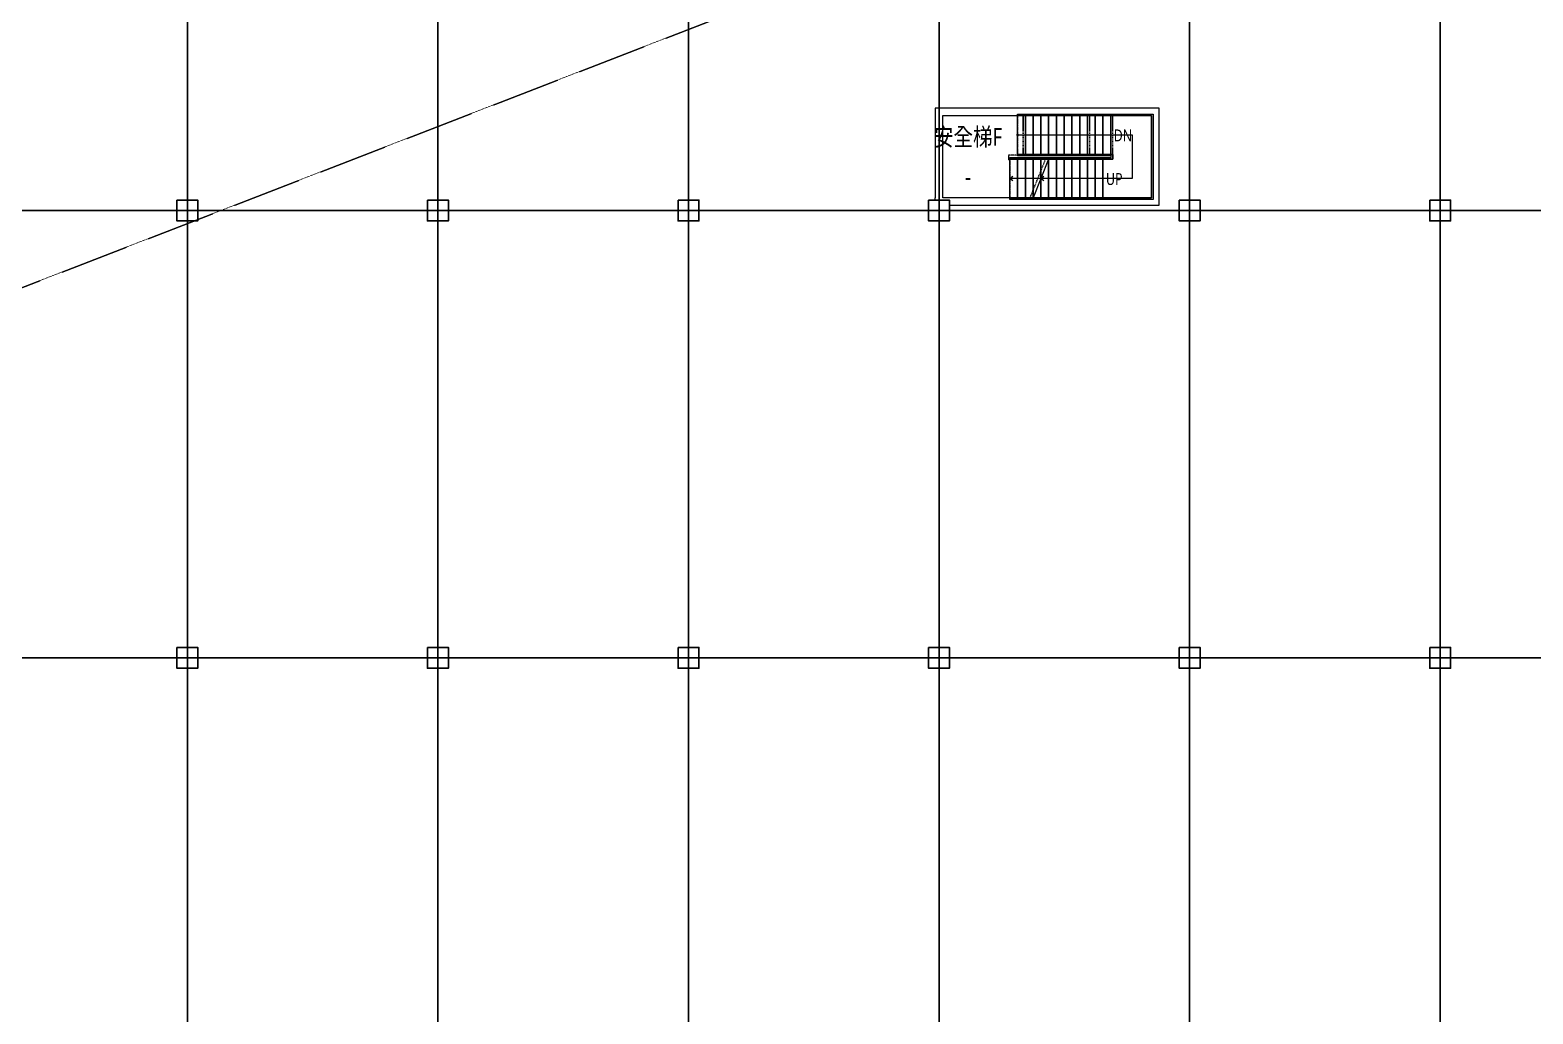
# Model space of a CAD drawing. Extents: x -3450 to 27857, y -1288 to 11880.
# Drawn here: x 7993 to 13031, y 1806 to 5105 of the extents above; entities that cross this region are included whole.
import ezdxf

# ---------------------------------------------------------------- set-up
doc = ezdxf.new("R2010")
doc.units = 0
for name, pattern in [('X-S-FAB-L20$0$COL-CEN-LIN', [3.25, 2.5, -0.25, 0.25, -0.25]), ('X-S-FAB-L20$0$HIDDEN', [0.4, 0.3, -0.1]), ('X-S-FAB-L20$0$JJP_虛線(退縮線、投影線、地下室範圍、非屬本工程、圖面分區)', [0.45, 0.3, -0.15]), ('X-S-FAB-L20$0$虛線', [0.004233, 0.002117, -0.002117])]:
    doc.linetypes.add(name, pattern=pattern)
for name, color, linetype in [('X-S-FAB-L20$0$1_l20平面圖_1_A-STRS', 8, 'Continuous'), ('X-S-FAB-L20$0$1_l20平面圖_1_A-TEXT', 8, 'Continuous'), ('X-S-FAB-L20$0$1_l20平面圖_1_A-WALL-IN', 8, 'Continuous'), ('X-S-FAB-L20$0$1_l20平面圖_1_A-ZONE', 8, 'Continuous'), ('X-S-FAB-L20$0$1_l20平面圖_1_S-SLAB-SHOW', 8, 'Continuous'), ('X-S-FAB-L20$0$BLOCK', 8, 'Continuous'), ('X-S-FAB-L20$0$CCL', 8, 'X-S-FAB-L20$0$COL-CEN-LIN'), ('X-S-FAB-L20$0$COL-S', 8, 'Continuous'), ('X-S-FAB-L20$0$OPEN', 8, 'Continuous')]:
    doc.layers.add(name, color=color, linetype=linetype)
doc.styles.add('X-S-FAB-L20$0$Standard', font='', dxfattribs={"width": 0.8})
doc.styles.get('X-S-FAB-L20$0$Standard').set_extended_font_data('Microsoft JhengHei')

# ---------------------------------------------------------------- blocks, each defined once
blk = doc.blocks.new('X-S-FAB-L20$0$FAB2-L05')
at = {"layer": 'X-S-FAB-L20$0$CCL'}
for p, q in [((-17640, 11005), (-17640, 0)), ((-16800, 11005), (-16800, 0)), ((-15960, 11005), (-15960, 0)), ((-15120, 11005), (-15120, 0)), ((-14280, 11005), (-14280, 0)), ((-13440, 11005), (-13440, 0)), ((-26880, 5220), (1210, 5220)), ((-26880, 3720), (1210, 3720))]:
    blk.add_line(p, q, dxfattribs=at)
at = {"layer": 'X-S-FAB-L20$0$COL-S'}
for points in [[(-17675, 5255), (-17605, 5255), (-17605, 5185), (-17675, 5185)], [(-16835, 5255), (-16765, 5255), (-16765, 5185), (-16835, 5185)], [(-15995, 5255), (-15925, 5255), (-15925, 5185), (-15995, 5185)], [(-15155, 5255), (-15085, 5255), (-15085, 5185), (-15155, 5185)], [(-14315, 5255), (-14245, 5255), (-14245, 5185), (-14315, 5185)], [(-13475, 5255), (-13405, 5255), (-13405, 5185), (-13475, 5185)], [(-17675, 3755), (-17605, 3755), (-17605, 3685), (-17675, 3685)], [(-16835, 3755), (-16765, 3755), (-16765, 3685), (-16835, 3685)], [(-15995, 3755), (-15925, 3755), (-15925, 3685), (-15995, 3685)], [(-15155, 3755), (-15085, 3755), (-15085, 3685), (-15155, 3685)], [(-14315, 3755), (-14245, 3755), (-14245, 3685), (-14315, 3685)], [(-13475, 3755), (-13405, 3755), (-13405, 3685), (-13475, 3685)]]:
    blk.add_lwpolyline(points, close=True, dxfattribs=at)
blk = doc.blocks.new('X-S-FAB-L20')
at = {"layer": 'X-S-FAB-L20$0$1_l20平面圖_1_A-STRS', "color": 4, "lineweight": 0, "ltscale": 10}
for p, q in [((11303.5, 4823.5), (11615.5, 4823.5)), ((11303.5, 4818.5), (11303.5, 4823.5)), ((11303.5, 4823.5), (11537.5, 4823.5)), ((11303.5, 4818.5), (11303.5, 4823.5)), ((11615.5, 4818.5), (11303.5, 4818.5)), ((11537.5, 4818.5), (11303.5, 4818.5)), ((11537.5, 4823.5), (11537.5, 4818.5)), ((11537.5, 4823.5), (11757.5, 4823.5)), ((11537.5, 4818.5), (11537.5, 4823.5)), ((11752.5, 4818.5), (11537.5, 4818.5)), ((11615.5, 4823.5), (11615.5, 4818.5)), ((11615.5, 4823.5), (11757.5, 4823.5)), ((11615.5, 4818.5), (11615.5, 4823.5)), ((11752.5, 4818.5), (11615.5, 4818.5)), ((11752.5, 4542.5), (11752.5, 4818.5)), ((11752.5, 4542.5), (11752.5, 4818.5)), ((11757.5, 4823.5), (11757.5, 4537.5)), ((11757.5, 4823.5), (11757.5, 4537.5)), ((11303.5, 4688.5), (11615.5, 4688.5)), ((11303.5, 4683.5), (11303.5, 4688.5)), ((11303.5, 4688.5), (11537.5, 4688.5)), ((11303.5, 4683.5), (11303.5, 4688.5)), ((11537.5, 4688.5), (11537.5, 4683.5)), ((11537.5, 4688.5), (11622.5, 4688.5)), ((11537.5, 4683.5), (11537.5, 4688.5)), ((11615.5, 4688.5), (11615.5, 4683.5)), ((11615.5, 4688.5), (11622.5, 4688.5)), ((11615.5, 4683.5), (11615.5, 4688.5)), ((11622.5, 4688.5), (11622.5, 4672.5)), ((11622.5, 4688.5), (11622.5, 4672.5)), ((11277.5, 4672.5), (11277.5, 4677.5)), ((11277.5, 4677.5), (11589.5, 4677.5)), ((11589.5, 4672.5), (11277.5, 4672.5)), ((11615.5, 4683.5), (11303.5, 4683.5)), ((11537.5, 4683.5), (11303.5, 4683.5)), ((11511.5, 4672.5), (11407.5, 4672.5)), ((11409.5, 4677.5), (11511.5, 4677.5)), ((11511.5, 4672.5), (11511.5, 4677.5)), ((11511.5, 4677.5), (11617.5, 4677.5)), ((11511.5, 4677.5), (11511.5, 4672.5)), ((11622.5, 4672.5), (11511.5, 4672.5)), ((11617.5, 4683.5), (11537.5, 4683.5)), ((11589.5, 4672.5), (11589.5, 4677.5)), ((11589.5, 4677.5), (11617.5, 4677.5)), ((11589.5, 4677.5), (11589.5, 4672.5)), ((11622.5, 4672.5), (11589.5, 4672.5)), ((11617.5, 4683.5), (11615.5, 4683.5)), ((11617.5, 4677.5), (11617.5, 4683.5)), ((11617.5, 4677.5), (11617.5, 4683.5)), ((11277.5, 4537.5), (11277.5, 4542.5)), ((11277.5, 4542.5), (11589.5, 4542.5)), ((11589.5, 4537.5), (11277.5, 4537.5)), ((11511.5, 4537.5), (11353.5, 4537.5)), ((11355.5, 4542.5), (11511.5, 4542.5)), ((11511.5, 4537.5), (11511.5, 4542.5)), ((11511.5, 4542.5), (11752.5, 4542.5)), ((11511.5, 4542.5), (11511.5, 4537.5)), ((11757.5, 4537.5), (11511.5, 4537.5)), ((11589.5, 4537.5), (11589.5, 4542.5)), ((11589.5, 4542.5), (11752.5, 4542.5)), ((11589.5, 4542.5), (11589.5, 4537.5)), ((11757.5, 4537.5), (11589.5, 4537.5))]:
    blk.add_line(p, q, dxfattribs=at)
at = {"layer": 'X-S-FAB-L20$0$1_l20平面圖_1_A-STRS', "color": 12, "lineweight": 0, "ltscale": 10}
for p, q in [((11303.5, 4688.5), (11303.5, 4818.5)), ((11303.5, 4818.5), (11615.5, 4818.5)), ((11303.5, 4688.5), (11303.5, 4818.5)), ((11303.5, 4818.5), (11329.5, 4818.5)), ((11303.5, 4688.5), (11303.5, 4818.5)), ((11303.5, 4818.5), (11537.5, 4818.5)), ((11303.5, 4688.5), (11303.5, 4818.5)), ((11303.5, 4818.5), (11329.5, 4818.5)), ((11329.5, 4688.5), (11329.5, 4818.5)), ((11329.5, 4818.5), (11329.5, 4688.5)), ((11329.5, 4688.5), (11329.5, 4818.5)), ((11329.5, 4818.5), (11355.5, 4818.5)), ((11329.5, 4688.5), (11329.5, 4818.5)), ((11329.5, 4818.5), (11329.5, 4688.5)), ((11329.5, 4688.5), (11329.5, 4818.5)), ((11329.5, 4818.5), (11355.5, 4818.5)), ((11355.5, 4688.5), (11355.5, 4818.5)), ((11355.5, 4818.5), (11355.5, 4688.5)), ((11355.5, 4688.5), (11355.5, 4818.5)), ((11355.5, 4818.5), (11381.5, 4818.5)), ((11355.5, 4688.5), (11355.5, 4818.5)), ((11355.5, 4818.5), (11355.5, 4688.5)), ((11355.5, 4688.5), (11355.5, 4818.5)), ((11355.5, 4818.5), (11381.5, 4818.5)), ((11381.5, 4688.5), (11381.5, 4818.5)), ((11381.5, 4818.5), (11381.5, 4688.5)), ((11381.5, 4688.5), (11381.5, 4818.5)), ((11381.5, 4818.5), (11407.5, 4818.5)), ((11381.5, 4688.5), (11381.5, 4818.5)), ((11381.5, 4818.5), (11381.5, 4688.5)), ((11381.5, 4688.5), (11381.5, 4818.5)), ((11381.5, 4818.5), (11407.5, 4818.5)), ((11407.5, 4688.5), (11407.5, 4818.5)), ((11407.5, 4818.5), (11407.5, 4688.5)), ((11407.5, 4688.5), (11407.5, 4818.5)), ((11407.5, 4818.5), (11433.5, 4818.5)), ((11407.5, 4688.5), (11407.5, 4818.5)), ((11407.5, 4818.5), (11407.5, 4688.5)), ((11407.5, 4688.5), (11407.5, 4818.5)), ((11407.5, 4818.5), (11433.5, 4818.5)), ((11433.5, 4688.5), (11433.5, 4818.5)), ((11433.5, 4818.5), (11433.5, 4688.5)), ((11433.5, 4688.5), (11433.5, 4818.5)), ((11433.5, 4818.5), (11459.5, 4818.5)), ((11433.5, 4688.5), (11433.5, 4818.5)), ((11433.5, 4818.5), (11433.5, 4688.5)), ((11433.5, 4688.5), (11433.5, 4818.5)), ((11433.5, 4818.5), (11459.5, 4818.5)), ((11459.5, 4688.5), (11459.5, 4818.5)), ((11459.5, 4818.5), (11459.5, 4688.5)), ((11459.5, 4688.5), (11459.5, 4818.5)), ((11459.5, 4818.5), (11485.5, 4818.5)), ((11459.5, 4688.5), (11459.5, 4818.5)), ((11459.5, 4818.5), (11459.5, 4688.5)), ((11459.5, 4688.5), (11459.5, 4818.5)), ((11459.5, 4818.5), (11485.5, 4818.5)), ((11485.5, 4688.5), (11485.5, 4818.5)), ((11485.5, 4818.5), (11485.5, 4688.5)), ((11485.5, 4688.5), (11485.5, 4818.5)), ((11485.5, 4818.5), (11511.5, 4818.5)), ((11485.5, 4688.5), (11485.5, 4818.5)), ((11485.5, 4818.5), (11485.5, 4688.5)), ((11485.5, 4688.5), (11485.5, 4818.5)), ((11485.5, 4818.5), (11511.5, 4818.5)), ((11511.5, 4688.5), (11511.5, 4818.5)), ((11511.5, 4818.5), (11511.5, 4688.5)), ((11511.5, 4688.5), (11511.5, 4818.5)), ((11511.5, 4818.5), (11537.5, 4818.5)), ((11511.5, 4688.5), (11511.5, 4818.5)), ((11511.5, 4818.5), (11511.5, 4688.5)), ((11511.5, 4688.5), (11511.5, 4818.5)), ((11511.5, 4818.5), (11537.5, 4818.5)), ((11537.5, 4688.5), (11537.5, 4818.5)), ((11537.5, 4818.5), (11537.5, 4688.5)), ((11537.5, 4688.5), (11537.5, 4818.5)), ((11537.5, 4818.5), (11563.5, 4818.5)), ((11537.5, 4818.5), (11544.3, 4818.5)), ((11537.5, 4688.5), (11537.5, 4818.5)), ((11537.5, 4688.5), (11537.5, 4818.5)), ((11537.5, 4688.5), (11537.5, 4818.5)), ((11537.5, 4818.5), (11537.5, 4688.5)), ((11537.5, 4688.5), (11537.5, 4818.5)), ((11537.5, 4818.5), (11752.5, 4818.5)), ((11544.3, 4818.5), (11752.5, 4818.5)), ((11563.5, 4688.5), (11563.5, 4818.5)), ((11563.5, 4818.5), (11563.5, 4688.5)), ((11563.5, 4688.5), (11563.5, 4818.5)), ((11563.5, 4818.5), (11589.5, 4818.5)), ((11589.5, 4688.5), (11589.5, 4818.5)), ((11589.5, 4818.5), (11589.5, 4688.5)), ((11589.5, 4688.5), (11589.5, 4818.5)), ((11589.5, 4818.5), (11615.5, 4818.5)), ((11615.5, 4818.5), (11622, 4818.5)), ((11615.5, 4688.5), (11615.5, 4818.5)), ((11615.5, 4688.5), (11615.5, 4818.5)), ((11615.5, 4688.5), (11615.5, 4818.5)), ((11615.5, 4818.5), (11615.5, 4688.5)), ((11615.5, 4688.5), (11615.5, 4818.5)), ((11615.5, 4818.5), (11752.5, 4818.5)), ((11622, 4818.5), (11752.5, 4818.5)), ((11752.5, 4818.5), (11752.5, 4542.5)), ((11752.5, 4818.5), (11752.5, 4542.5)), ((11752.5, 4818.5), (11752.5, 4542.5)), ((11752.5, 4818.5), (11752.5, 4542.5)), ((11615.5, 4688.5), (11303.5, 4688.5)), ((11329.5, 4688.5), (11303.5, 4688.5)), ((11537.5, 4688.5), (11303.5, 4688.5)), ((11329.5, 4688.5), (11303.5, 4688.5)), ((11355.5, 4688.5), (11329.5, 4688.5)), ((11355.5, 4688.5), (11329.5, 4688.5)), ((11381.5, 4688.5), (11355.5, 4688.5)), ((11381.5, 4688.5), (11355.5, 4688.5)), ((11407.5, 4688.5), (11381.5, 4688.5)), ((11407.5, 4688.5), (11381.5, 4688.5)), ((11433.5, 4688.5), (11407.5, 4688.5)), ((11433.5, 4688.5), (11407.5, 4688.5)), ((11459.5, 4688.5), (11433.5, 4688.5)), ((11459.5, 4688.5), (11433.5, 4688.5)), ((11485.5, 4688.5), (11459.5, 4688.5)), ((11485.5, 4688.5), (11459.5, 4688.5)), ((11511.5, 4688.5), (11485.5, 4688.5)), ((11511.5, 4688.5), (11485.5, 4688.5)), ((11537.5, 4688.5), (11511.5, 4688.5)), ((11537.5, 4688.5), (11511.5, 4688.5)), ((11563.5, 4688.5), (11537.5, 4688.5)), ((11544.3, 4688.5), (11537.5, 4688.5)), ((11622.5, 4688.5), (11537.5, 4688.5)), ((11622.5, 4688.5), (11544.3, 4688.5)), ((11589.5, 4688.5), (11563.5, 4688.5)), ((11615.5, 4688.5), (11589.5, 4688.5)), ((11622, 4688.5), (11615.5, 4688.5)), ((11622.5, 4688.5), (11615.5, 4688.5)), ((11622.5, 4688.5), (11622, 4688.5)), ((11622.5, 4672.5), (11622.5, 4688.5)), ((11622.5, 4672.5), (11622.5, 4688.5)), ((11622.5, 4672.5), (11622.5, 4688.5)), ((11622.5, 4672.5), (11622.5, 4688.5)), ((11277.5, 4542.5), (11277.5, 4672.5)), ((11277.5, 4672.5), (11589.5, 4672.5)), ((11277.5, 4542.5), (11277.5, 4672.5)), ((11277.5, 4672.5), (11303.5, 4672.5)), ((11303.5, 4672.5), (11303.5, 4542.5)), ((11303.5, 4542.5), (11303.5, 4672.5)), ((11303.5, 4672.5), (11329.5, 4672.5)), ((11303.5, 4672.5), (11303.5, 4542.5)), ((11329.5, 4672.5), (11329.5, 4542.5)), ((11329.5, 4542.5), (11329.5, 4672.5)), ((11329.5, 4672.5), (11355.5, 4672.5)), ((11329.5, 4672.5), (11329.5, 4542.5)), ((11355.5, 4672.5), (11355.5, 4542.5)), ((11355.5, 4542.5), (11355.5, 4672.5)), ((11355.5, 4672.5), (11381.5, 4672.5)), ((11355.5, 4672.5), (11355.5, 4542.5)), ((11407.5, 4672.5), (11355.5, 4542.5)), ((11381.5, 4672.5), (11381.5, 4542.5)), ((11381.5, 4542.5), (11381.5, 4672.5)), ((11381.5, 4672.5), (11407.5, 4672.5)), ((11381.5, 4672.5), (11381.5, 4542.5)), ((11407.5, 4672.5), (11407.5, 4542.5)), ((11407.5, 4542.5), (11407.5, 4672.5)), ((11407.5, 4672.5), (11433.5, 4672.5)), ((11407.5, 4672.5), (11407.5, 4542.5)), ((11407.5, 4672.5), (11511.5, 4672.5)), ((11407.5, 4672.5), (11407.5, 4542.5)), ((11407.5, 4542.5), (11407.5, 4672.5)), ((11407.5, 4672.5), (11433.5, 4672.5)), ((11407.5, 4672.5), (11407.5, 4542.5)), ((11433.5, 4672.5), (11433.5, 4542.5)), ((11433.5, 4542.5), (11433.5, 4672.5)), ((11433.5, 4672.5), (11459.5, 4672.5)), ((11433.5, 4672.5), (11433.5, 4542.5)), ((11433.5, 4672.5), (11433.5, 4542.5)), ((11433.5, 4542.5), (11433.5, 4672.5)), ((11433.5, 4672.5), (11459.5, 4672.5)), ((11433.5, 4672.5), (11433.5, 4542.5)), ((11459.5, 4672.5), (11459.5, 4542.5)), ((11459.5, 4542.5), (11459.5, 4672.5)), ((11459.5, 4672.5), (11485.5, 4672.5)), ((11459.5, 4672.5), (11459.5, 4542.5)), ((11459.5, 4672.5), (11459.5, 4542.5)), ((11459.5, 4542.5), (11459.5, 4672.5)), ((11459.5, 4672.5), (11485.5, 4672.5)), ((11459.5, 4672.5), (11459.5, 4542.5)), ((11485.5, 4672.5), (11485.5, 4542.5)), ((11485.5, 4542.5), (11485.5, 4672.5)), ((11485.5, 4672.5), (11511.5, 4672.5)), ((11485.5, 4672.5), (11485.5, 4542.5)), ((11485.5, 4672.5), (11485.5, 4542.5)), ((11485.5, 4672.5), (11511.5, 4672.5)), ((11485.5, 4542.5), (11485.5, 4672.5)), ((11485.5, 4672.5), (11485.5, 4542.5)), ((11511.5, 4672.5), (11511.5, 4542.5)), ((11511.5, 4542.5), (11511.5, 4672.5)), ((11511.5, 4672.5), (11537.5, 4672.5)), ((11511.5, 4672.5), (11511.5, 4542.5)), ((11511.5, 4672.5), (11622.5, 4672.5)), ((11511.5, 4672.5), (11511.5, 4542.5)), ((11511.5, 4672.5), (11511.5, 4542.5)), ((11511.5, 4542.5), (11511.5, 4672.5)), ((11511.5, 4672.5), (11622.5, 4672.5)), ((11511.5, 4672.5), (11511.5, 4542.5)), ((11537.5, 4672.5), (11537.5, 4542.5)), ((11537.5, 4542.5), (11537.5, 4672.5)), ((11537.5, 4672.5), (11563.5, 4672.5)), ((11537.5, 4672.5), (11537.5, 4542.5)), ((11563.5, 4672.5), (11563.5, 4542.5)), ((11563.5, 4672.5), (11589.5, 4672.5)), ((11563.5, 4542.5), (11563.5, 4672.5)), ((11563.5, 4672.5), (11563.5, 4542.5)), ((11589.5, 4672.5), (11622.5, 4672.5)), ((11589.5, 4672.5), (11589.5, 4542.5)), ((11589.5, 4672.5), (11589.5, 4542.5)), ((11589.5, 4542.5), (11589.5, 4672.5)), ((11589.5, 4672.5), (11622.5, 4672.5)), ((11589.5, 4672.5), (11589.5, 4542.5)), ((11381.5, 4607.5), (11381.5, 4542.5)), ((11381.5, 4542.5), (11381.5, 4607.5)), ((11381.5, 4607.5), (11381.5, 4542.5)), ((11589.5, 4542.5), (11277.5, 4542.5)), ((11303.5, 4542.5), (11277.5, 4542.5)), ((11329.5, 4542.5), (11303.5, 4542.5)), ((11355.5, 4542.5), (11329.5, 4542.5)), ((11381.5, 4542.5), (11355.5, 4542.5)), ((11511.5, 4542.5), (11355.5, 4542.5)), ((11381.5, 4542.5), (11355.5, 4542.5)), ((11407.5, 4542.5), (11381.5, 4542.5)), ((11407.5, 4542.5), (11381.5, 4542.5)), ((11433.5, 4542.5), (11407.5, 4542.5)), ((11433.5, 4542.5), (11407.5, 4542.5)), ((11459.5, 4542.5), (11433.5, 4542.5)), ((11459.5, 4542.5), (11433.5, 4542.5)), ((11485.5, 4542.5), (11459.5, 4542.5)), ((11485.5, 4542.5), (11459.5, 4542.5)), ((11511.5, 4542.5), (11485.5, 4542.5)), ((11511.5, 4542.5), (11485.5, 4542.5)), ((11537.5, 4542.5), (11511.5, 4542.5)), ((11752.5, 4542.5), (11511.5, 4542.5)), ((11752.5, 4542.5), (11511.5, 4542.5)), ((11563.5, 4542.5), (11537.5, 4542.5)), ((11589.5, 4542.5), (11563.5, 4542.5)), ((11752.5, 4542.5), (11589.5, 4542.5)), ((11752.5, 4542.5), (11589.5, 4542.5))]:
    blk.add_line(p, q, dxfattribs=at)
at = {"layer": 'X-S-FAB-L20$0$1_l20平面圖_1_A-STRS', "color": 12, "linetype": 'X-S-FAB-L20$0$JJP_虛線(退縮線、投影線、地下室範圍、非屬本工程、圖面分區)', "lineweight": 0, "ltscale": 10}
for p, q in [((11321.4, 4818.5), (11321.4, 4688.5)), ((11321.5, 4818.5), (11321.5, 4688.5)), ((11544.3, 4818.5), (11544.3, 4688.5)), ((11622, 4818.5), (11622, 4688.5)), ((11277.5, 4672.5), (11277.5, 4677.5)), ((11277.5, 4677.5), (11398.7, 4677.5)), ((11396.7, 4672.5), (11277.5, 4672.5)), ((11277.5, 4542.5), (11277.5, 4672.5)), ((11277.5, 4672.5), (11303.5, 4672.5)), ((11303.5, 4672.5), (11303.5, 4542.5)), ((11303.5, 4542.5), (11303.5, 4672.5)), ((11303.5, 4672.5), (11329.5, 4672.5)), ((11303.5, 4672.5), (11303.5, 4542.5)), ((11329.5, 4672.5), (11329.5, 4542.5)), ((11329.5, 4542.5), (11329.5, 4672.5)), ((11329.5, 4672.5), (11355.5, 4672.5)), ((11329.5, 4672.5), (11329.5, 4542.5)), ((11396.7, 4672.5), (11344.7, 4542.5)), ((11355.5, 4672.5), (11355.5, 4569.4)), ((11355.5, 4569.4), (11355.5, 4672.5)), ((11355.5, 4672.5), (11381.5, 4672.5)), ((11355.5, 4672.5), (11355.5, 4569.4)), ((11381.5, 4672.5), (11381.5, 4634.4)), ((11381.5, 4634.4), (11381.5, 4672.5)), ((11381.5, 4672.5), (11396.7, 4672.5)), ((11381.5, 4672.5), (11381.5, 4634.4)), ((11511.5, 4672.5), (11511.5, 4542.5)), ((11589.5, 4672.5), (11589.5, 4542.5)), ((11277.5, 4537.5), (11277.5, 4542.5)), ((11277.5, 4542.5), (11344.7, 4542.5)), ((11303.5, 4542.5), (11277.5, 4542.5)), ((11342.7, 4537.5), (11277.5, 4537.5)), ((11329.5, 4542.5), (11303.5, 4542.5)), ((11344.7, 4542.5), (11329.5, 4542.5))]:
    blk.add_line(p, q, dxfattribs=at)
at = {"layer": 'X-S-FAB-L20$0$1_l20平面圖_1_A-STRS', "color": 8, "lineweight": 0, "ltscale": 10}
for p, q in [((11303.5, 4753.5), (11329.5, 4753.5)), ((11303.5, 4753.5), (11329.5, 4753.5)), ((11329.5, 4753.5), (11615.5, 4753.5)), ((11329.5, 4753.5), (11537.5, 4753.5)), ((11537.5, 4753.5), (11687.5, 4753.5)), ((11615.5, 4753.5), (11687.5, 4753.5)), ((11687.5, 4753.5), (11687.5, 4607.5)), ((11687.5, 4753.5), (11687.5, 4607.5)), ((11277.5, 4607.5), (11287.5, 4615)), ((11303.5, 4607.5), (11277.5, 4607.5)), ((11287.5, 4600), (11277.5, 4607.5)), ((11589.5, 4607.5), (11303.5, 4607.5)), ((11381.5, 4607.5), (11391.5, 4615)), ((11511.5, 4607.5), (11381.5, 4607.5)), ((11391.5, 4600), (11381.5, 4607.5)), ((11687.5, 4607.5), (11511.5, 4607.5)), ((11687.5, 4607.5), (11589.5, 4607.5))]:
    blk.add_line(p, q, dxfattribs=at)
at = {"layer": 'X-S-FAB-L20$0$1_l20平面圖_1_A-STRS', "color": 12, "linetype": 'X-S-FAB-L20$0$虛線', "lineweight": 0, "ltscale": 10}
for p, q in [((11277.5, 4542.5), (11277.5, 4672.5)), ((11277.5, 4672.5), (11396.7, 4672.5)), ((11344.7, 4542.5), (11277.5, 4542.5))]:
    blk.add_line(p, q, dxfattribs=at)
at = {"layer": 'X-S-FAB-L20$0$1_l20平面圖_1_A-STRS', "color": 8, "lineweight": 0, "ltscale": 10, "flags": 128}
blk.add_lwpolyline([(11303.5, 4756, -1), (11303.5, 4751, -1)], format="xyb", close=True, dxfattribs=at)
blk.add_lwpolyline([(11303.5, 4756, -1), (11303.5, 4751, -1)], format="xyb", close=True, dxfattribs=at)
at = {"layer": 'X-S-FAB-L20$0$1_l20平面圖_1_A-WALL-IN', "color": 3, "lineweight": 0, "ltscale": 10, "flags": 128}
for points in [[(11027.5, 4843.5), (11027.5, 4818.5)], [(11752.5, 4843.5), (11027.5, 4843.5)], [(11777.5, 4843.5), (11752.5, 4843.5)], [(11777.5, 4542.5), (11777.5, 4843.5)], [(11027.5, 4818.5), (11027.5, 4542.5)], [(11052.5, 4818.5), (11752.5, 4818.5)], [(11052.5, 4542.5), (11052.5, 4818.5)], [(11752.5, 4818.5), (11752.5, 4542.5)], [(11027.5, 4535), (11027.5, 4542.5)], [(11752.5, 4542.5), (11052.5, 4542.5)], [(11777.5, 4517.5), (11777.5, 4542.5)], [(11075, 4517.5), (11777.5, 4517.5)]]:
    blk.add_lwpolyline(points, dxfattribs=at)
at = {"layer": 'X-S-FAB-L20$0$1_l20平面圖_1_S-SLAB-SHOW', "color": 15, "linetype": 'X-S-FAB-L20$0$虛線', "lineweight": 0, "ltscale": 10, "flags": 128}
blk.add_lwpolyline([(11303.5, 4685.5), (11272.5, 4685.5), (11272.5, 4670.5), (11277.5, 4670.5), (11277.5, 4542.5), (11052.5, 4542.5), (11052.5, 4818.5), (11303.5, 4818.5)], close=True, dxfattribs=at)
at = {"layer": 'X-S-FAB-L20$0$OPEN', "linetype": 'X-S-FAB-L20$0$HIDDEN', "lineweight": 0}
blk.add_line((1845, 1870), (19200, 8595), dxfattribs=at)
at = {"layer": 'X-S-FAB-L20$0$BLOCK'}
blk.add_blockref('X-S-FAB-L20$0$FAB2-L05', (26160, -720), dxfattribs=at)
at = {"layer": 'X-S-FAB-L20$0$1_l20平面圖_1_A-TEXT', "color": 6, "linetype": 'Continuous', "lineweight": 0, "char_height": 40, "attachment_point": 4, "style": 'X-S-FAB-L20$0$Standard'}
for s, insert in [('\\A1;{\\pql;\\fMicrosoft JhengHei|b0|i0|c136|p34;DN}', (11625.4, 4751.9)), ('\\A1;{\\pql;\\fMicrosoft JhengHei|b0|i0|c136|p34;UP}', (11599.5, 4605.5))]:
    blk.add_mtext(s, dxfattribs=dict(at, insert=insert))
at = {"layer": 'X-S-FAB-L20$0$1_l20平面圖_1_A-ZONE', "color": 59, "linetype": 'Continuous', "lineweight": 0, "char_height": 60, "attachment_point": 2, "style": 'X-S-FAB-L20$0$Standard'}
for s, insert in [('\\A1;{\\pqc;\\pt0;\\fMicrosoft JhengHei|b0|i0|c136|p34;安全梯F}', (11137.3, 4777.1)), ('\\A1;{\\pqc;\\pt0;\\fMicrosoft JhengHei|b0|i0|c136|p34;-}', (11137.3, 4642.9))]:
    blk.add_mtext(s, dxfattribs=dict(at, insert=insert))

msp = doc.modelspace()

# ---------------------------------------------------------------- block references
msp.add_blockref('X-S-FAB-L20', (0, 0))

doc.saveas('drawing.dxf')
